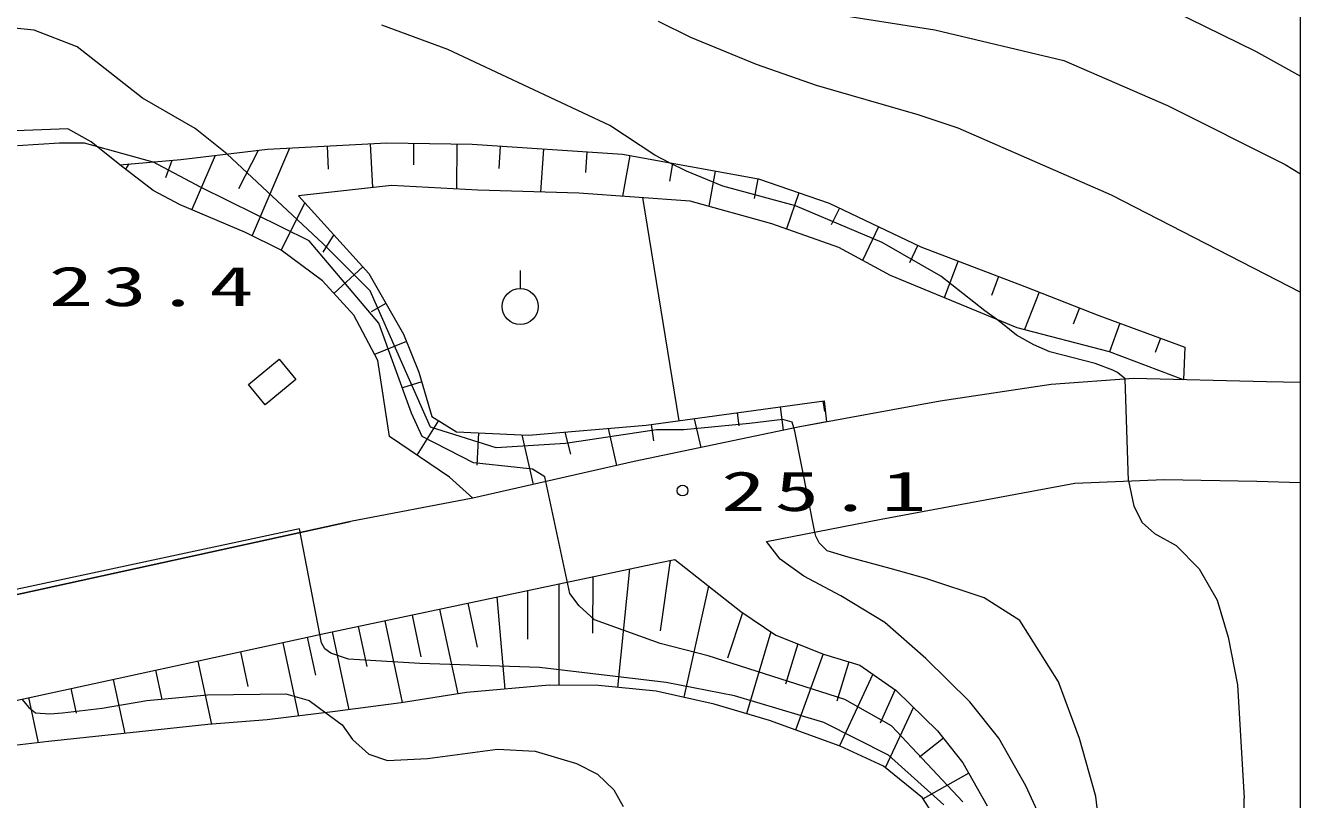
# Model space of a CAD drawing. Units: millimetres on the paper. Extents: x 20 to 1662, y 20 to 574.
# Drawn here: x 107.35 to 125, y 135.47 to 146.17 of the extents above; entities that cross this region are included whole.
import ezdxf

# ---------------------------------------------------------------- set-up
doc = ezdxf.new("R2010")
doc.units = ezdxf.units.MM
doc.layers.add('D-SUV', color=8, linetype='Continuous', lineweight=13)
doc.layers.add('D-TTL-LINE', color=7, linetype='Continuous', lineweight=13)
doc.styles.add('ＭＳ ゴシック', font='')
doc.styles.get('ＭＳ ゴシック').set_extended_font_data('MS Gothic')

msp = doc.modelspace()

# ---------------------------------------------------------------- linework, layer by layer
at = {"layer": 'D-SUV'}
for p, q in [((118.465, 146.345), (119.939, 146.113)), ((122.995, 146.495), (124.379, 145.819)), ((107.471, 146.109), (106.895, 146.167)), ((113.197, 145.839), (112.281, 146.177)), ((116.107, 146.231), (116.557, 146.009)), ((108.067, 145.879), (107.471, 146.109)), ((116.557, 146.009), (117.465, 145.637)), ((119.939, 146.113), (121.725, 145.687)), ((108.969, 145.169), (108.067, 145.879)), ((115.437, 144.791), (113.197, 145.839)), ((124.379, 145.819), (125, 145.472)), ((117.465, 145.637), (118.297, 145.349)), ((121.725, 145.687), (123.159, 145.065)), ((118.297, 145.349), (119.701, 144.941)), ((109.699, 144.747), (108.969, 145.169)), ((119.701, 144.941), (120.257, 144.755)), ((123.159, 145.065), (124.789, 144.251)), ((107.937, 144.743), (107.093, 144.711)), ((108.257, 144.561), (107.937, 144.743)), ((110.139, 144.395), (109.699, 144.747)), ((116.063, 144.377), (115.437, 144.791)), ((120.257, 144.755), (122.377, 143.829)), ((108.655, 144.247), (108.257, 144.561)), ((107.239, 144.511), (107.819, 144.547)), ((107.819, 144.547), (108.163, 144.547)), ((108.163, 144.547), (109.115, 144.285)), ((109.499, 144.317), (110.699, 144.461)), ((111.467, 143.155), (110.139, 144.395)), ((110.569, 144.445), (110.299, 143.913)), ((111.005, 144.477), (110.489, 143.269)), ((110.699, 144.461), (112.351, 144.547)), ((111.525, 144.505), (111.541, 144.185)), ((112.123, 144.535), (112.155, 143.933)), ((112.351, 144.547), (113.535, 144.529)), ((112.723, 144.541), (112.719, 144.243)), ((113.323, 144.533), (113.315, 143.911)), ((113.535, 144.529), (115.613, 144.391)), ((113.923, 144.505), (113.903, 144.195)), ((114.521, 144.465), (114.481, 143.869)), ((115.119, 144.425), (115.101, 144.137)), ((115.613, 144.391), (117.495, 144.051)), ((108.655, 144.247), (109.499, 144.317)), ((109.117, 143.891), (108.655, 144.247)), ((108.781, 144.257), (108.735, 144.185)), ((109.783, 143.931), (109.115, 144.285)), ((109.377, 144.307), (109.289, 144.063)), ((109.975, 144.375), (109.653, 143.625)), ((115.717, 144.373), (115.615, 143.811)), ((116.267, 144.273), (116.063, 144.377)), ((116.307, 144.265), (116.263, 144.017)), ((116.499, 144.155), (116.267, 144.273)), ((124.789, 144.251), (125, 144.12)), ((117.003, 143.951), (116.499, 144.155)), ((116.899, 144.159), (116.809, 143.671)), ((117.489, 144.053), (117.439, 143.781)), ((117.495, 144.051), (118.477, 143.713)), ((109.493, 143.693), (109.117, 143.891)), ((111.275, 143.193), (109.783, 143.931)), ((112.415, 143.961), (111.131, 143.817)), ((113.611, 143.895), (112.415, 143.961)), ((115.009, 143.855), (113.611, 143.895)), ((116.553, 143.743), (115.009, 143.855)), ((118.009, 143.679), (117.003, 143.951)), ((118.055, 143.857), (117.883, 143.359)), ((110.395, 143.309), (109.493, 143.693)), ((111.215, 143.725), (110.889, 143.063)), ((111.131, 143.817), (112.105, 142.743)), ((116.399, 140.705), (115.895, 143.791)), ((117.683, 143.429), (116.553, 143.743)), ((119.207, 143.169), (118.009, 143.679)), ((118.477, 143.713), (119.745, 143.111)), ((122.377, 143.829), (125, 142.483)), ((118.617, 143.647), (118.505, 143.413)), ((118.607, 143.103), (117.683, 143.429)), ((119.159, 143.389), (118.937, 142.923)), ((110.887, 143.065), (110.395, 143.309)), ((112.241, 142.055), (111.275, 143.193)), ((111.619, 143.279), (111.465, 143.035)), ((112.119, 142.503), (111.467, 143.155)), ((120.023, 142.705), (119.207, 143.169)), ((111.461, 142.639), (110.887, 143.065)), ((119.323, 142.713), (118.607, 143.103)), ((119.701, 143.133), (119.587, 142.891)), ((119.745, 143.111), (121.185, 142.561)), ((112.021, 142.835), (111.617, 142.467)), ((120.261, 142.915), (120.065, 142.407)), ((111.893, 142.165), (111.461, 142.639)), ((112.105, 142.743), (112.581, 141.903)), ((114.197, 142.785), (114.197, 142.535)), ((121.079, 141.991), (119.323, 142.713)), ((120.631, 142.227), (120.023, 142.705)), ((120.821, 142.701), (120.721, 142.439)), ((112.649, 141.313), (112.119, 142.503)), ((121.381, 142.485), (121.177, 141.965)), ((121.185, 142.561), (122.207, 142.161)), ((112.339, 142.329), (112.135, 142.213)), ((121.939, 142.267), (121.851, 142.039)), ((112.227, 141.539), (111.893, 142.165)), ((120.791, 142.109), (120.631, 142.227)), ((120.875, 142.047), (120.791, 142.109)), ((122.207, 142.161), (123.397, 141.721)), ((112.693, 140.809), (112.241, 142.055)), ((121.067, 141.891), (120.875, 142.047)), ((122.355, 141.659), (121.079, 141.991)), ((122.499, 142.053), (122.355, 141.659)), ((112.623, 141.801), (112.183, 141.623)), ((112.581, 141.903), (112.793, 141.377)), ((121.309, 141.755), (121.067, 141.891)), ((121.531, 141.657), (121.309, 141.755)), ((123.063, 141.845), (122.989, 141.647)), ((110.437, 141.205), (110.863, 141.557)), ((110.863, 141.557), (111.093, 141.277)), ((122.159, 141.499), (121.531, 141.657)), ((123.379, 141.273), (122.355, 141.659)), ((123.397, 141.721), (123.379, 141.273)), ((112.387, 140.487), (112.227, 141.539)), ((112.793, 141.377), (112.977, 140.765)), ((122.401, 141.403), (122.159, 141.499)), ((122.467, 141.371), (122.401, 141.403)), ((110.667, 140.927), (110.437, 141.205)), ((111.093, 141.277), (110.667, 140.927)), ((112.835, 141.241), (112.567, 141.159)), ((112.955, 140.617), (112.649, 141.313)), ((121.547, 141.205), (120.013, 140.977)), ((122.687, 141.291), (121.547, 141.205)), ((122.573, 141.283), (122.467, 141.371)), ((122.619, 139.875), (122.573, 141.283)), ((124.531, 141.245), (122.687, 141.291)), ((125, 141.233), (124.531, 141.245)), ((115.943, 140.643), (118.407, 140.981)), ((117.795, 140.897), (117.839, 140.575)), ((120.013, 140.977), (118.045, 140.617)), ((118.389, 140.979), (118.409, 140.833)), ((118.407, 140.981), (118.439, 140.689)), ((112.843, 140.487), (112.693, 140.809)), ((113.065, 140.709), (112.765, 140.231)), ((112.977, 140.765), (113.315, 140.553)), ((116.607, 140.733), (116.699, 140.335)), ((117.201, 140.815), (117.225, 140.633)), ((117.835, 140.721), (117.373, 140.665)), ((117.963, 140.687), (117.835, 140.721)), ((117.987, 140.605), (117.963, 140.687)), ((118.439, 140.689), (118.045, 140.617)), ((113.865, 140.329), (112.955, 140.617)), ((113.315, 140.553), (114.315, 140.505)), ((113.619, 140.539), (113.597, 140.089)), ((114.219, 140.509), (114.377, 139.823)), ((114.315, 140.505), (115.943, 140.643)), ((114.817, 140.547), (114.895, 140.243)), ((116.083, 140.581), (114.825, 140.391)), ((115.415, 140.597), (115.533, 140.085)), ((118.045, 140.617), (115.777, 140.141)), ((118.045, 140.617), (115.777, 140.141)), ((116.011, 140.653), (116.043, 140.427)), ((116.465, 140.581), (116.083, 140.581)), ((117.373, 140.665), (116.465, 140.581)), ((117.999, 140.561), (117.987, 140.605)), ((118.279, 139.165), (117.999, 140.561)), ((113.221, 139.923), (112.387, 140.487)), ((113.553, 140.121), (112.843, 140.487)), ((114.825, 140.391), (113.865, 140.329)), ((115.777, 140.141), (113.543, 139.633)), ((115.777, 140.141), (113.543, 139.633)), ((114.155, 140.057), (113.553, 140.121)), ((114.369, 140.035), (114.155, 140.057)), ((114.541, 139.929), (114.369, 140.035)), ((113.543, 139.633), (113.221, 139.923)), ((114.885, 138.317), (114.541, 139.929)), ((119.193, 139.343), (121.877, 139.841)), ((121.877, 139.841), (123.111, 139.893)), ((122.619, 139.875), (122.693, 139.523)), ((123.111, 139.893), (124.395, 139.871)), ((124.395, 139.871), (125, 139.851)), ((113.543, 139.633), (111.847, 139.311)), ((122.693, 139.523), (122.807, 139.297)), ((105.741, 137.975), (111.847, 139.311)), ((111.847, 139.311), (105.741, 137.975)), ((117.607, 139.033), (119.193, 139.343)), ((122.807, 139.297), (122.977, 139.147)), ((111.141, 139.211), (105.861, 138.077)), ((111.447, 137.633), (111.141, 139.211)), ((118.291, 139.107), (118.279, 139.165)), ((118.335, 139.017), (118.291, 139.107)), ((122.977, 139.147), (123.279, 138.977)), ((117.795, 138.791), (117.607, 139.033)), ((118.447, 138.905), (118.335, 139.017)), ((123.279, 138.977), (123.599, 138.655)), ((111.509, 137.765), (116.111, 138.739)), ((111.509, 137.765), (116.111, 138.739)), ((116.111, 138.739), (116.337, 138.785)), ((116.111, 138.739), (116.337, 138.785)), ((116.275, 138.773), (116.137, 137.797)), ((116.337, 138.785), (117.251, 138.065)), ((116.337, 138.785), (117.251, 138.065)), ((118.125, 138.555), (117.795, 138.791)), ((118.739, 138.817), (118.447, 138.905)), ((119.321, 138.659), (118.739, 138.817)), ((115.711, 138.655), (115.547, 137.017)), ((118.637, 138.281), (118.125, 138.555)), ((119.813, 138.525), (119.321, 138.659)), ((123.599, 138.655), (123.845, 138.221)), ((114.735, 138.449), (114.731, 137.045)), ((115.203, 138.547), (115.197, 137.767)), ((116.803, 138.417), (116.463, 136.879)), ((120.619, 138.257), (119.813, 138.525)), ((113.877, 138.267), (113.985, 136.991)), ((114.297, 138.355), (114.299, 137.685)), ((115.015, 138.145), (114.885, 138.317)), ((119.245, 137.913), (118.637, 138.281)), ((121.113, 137.943), (120.619, 138.257)), ((123.845, 138.221), (123.997, 137.711)), ((113.083, 138.099), (113.333, 136.927)), ((113.473, 138.181), (113.603, 137.575)), ((115.229, 137.953), (115.015, 138.145)), ((117.275, 138.047), (117.067, 137.421)), ((117.251, 138.065), (117.739, 137.741)), ((117.251, 138.065), (117.739, 137.741)), ((111.957, 137.859), (112.073, 137.307)), ((112.325, 137.937), (112.563, 136.807)), ((112.701, 138.017), (112.823, 137.441)), ((116.135, 137.623), (115.229, 137.953)), ((119.815, 137.415), (119.245, 137.913)), ((121.649, 137.093), (121.113, 137.943)), ((106.739, 136.733), (111.509, 137.765)), ((106.739, 136.733), (111.509, 137.765)), ((111.249, 137.709), (111.363, 137.185)), ((111.597, 137.783), (111.827, 136.707)), ((117.667, 137.787), (117.329, 136.653)), ((117.739, 137.741), (118.397, 137.477)), ((117.739, 137.741), (118.397, 137.477)), ((123.997, 137.711), (124.129, 137.051)), ((110.325, 137.509), (110.427, 137.031)), ((110.911, 137.635), (111.131, 136.619)), ((111.495, 137.549), (111.447, 137.633)), ((111.579, 137.489), (111.495, 137.549)), ((116.801, 137.451), (116.135, 137.623)), ((118.041, 137.619), (117.873, 137.063)), ((109.737, 137.381), (109.927, 136.505)), ((111.821, 137.405), (111.579, 137.489)), ((112.811, 137.347), (111.821, 137.405)), ((114.467, 137.291), (112.811, 137.347)), ((118.693, 136.849), (116.801, 137.451)), ((118.391, 137.479), (118.009, 136.427)), ((118.397, 137.477), (118.899, 137.323)), ((118.397, 137.477), (118.899, 137.323)), ((118.747, 137.369), (118.581, 136.825)), ((118.899, 137.323), (119.405, 136.975)), ((118.899, 137.323), (119.405, 136.975)), ((120.423, 136.815), (119.815, 137.415)), ((109.151, 137.255), (109.239, 136.849)), ((116.221, 137.083), (114.467, 137.291)), ((119.081, 137.199), (118.619, 136.209)), ((107.979, 137.001), (108.053, 136.659)), ((108.565, 137.127), (108.727, 136.379)), ((114.603, 137.045), (113.455, 136.947)), ((115.283, 137.043), (114.603, 137.045)), ((116.081, 136.963), (115.283, 137.043)), ((117.163, 136.901), (116.221, 137.083)), ((119.391, 136.987), (119.181, 136.523)), ((119.405, 136.975), (119.975, 136.415)), ((119.405, 136.975), (119.975, 136.415)), ((121.941, 136.311), (121.649, 137.093)), ((124.129, 137.051), (124.221, 135.483)), ((107.301, 136.855), (107.395, 136.739)), ((107.393, 136.875), (107.527, 136.251)), ((108.413, 136.729), (109.031, 136.835)), ((109.031, 136.835), (109.871, 136.913)), ((109.871, 136.913), (110.953, 136.929)), ((110.953, 136.929), (111.279, 136.837)), ((111.279, 136.837), (111.507, 136.665)), ((112.549, 136.803), (111.635, 136.681)), ((113.455, 136.947), (112.549, 136.803)), ((116.885, 136.785), (116.081, 136.963)), ((118.401, 136.531), (117.163, 136.901)), ((119.337, 136.485), (118.693, 136.849)), ((120.825, 136.313), (120.423, 136.815)), ((107.395, 136.739), (107.489, 136.663)), ((107.489, 136.663), (107.689, 136.653)), ((107.689, 136.653), (107.861, 136.663)), ((107.861, 136.663), (108.413, 136.729)), ((111.635, 136.681), (110.695, 136.567)), ((111.507, 136.665), (111.733, 136.497)), ((117.649, 136.559), (116.885, 136.785)), ((119.641, 136.743), (119.253, 135.913)), ((109.875, 136.501), (108.929, 136.401)), ((110.695, 136.567), (109.875, 136.501)), ((111.733, 136.497), (111.879, 136.295)), ((118.627, 136.205), (117.649, 136.559)), ((119.297, 136.077), (118.401, 136.531)), ((120.325, 135.435), (119.337, 136.485)), ((107.669, 136.267), (106.829, 136.169)), ((108.929, 136.401), (107.669, 136.267)), ((111.879, 136.295), (112.103, 136.095)), ((120.057, 136.313), (119.727, 136.051)), ((119.975, 136.415), (120.325, 135.975)), ((119.975, 136.415), (120.325, 135.975)), ((121.199, 135.653), (120.825, 136.313)), ((122.165, 135.507), (121.941, 136.311)), ((112.103, 136.095), (112.359, 136.007)), ((112.917, 136.035), (113.885, 136.163)), ((113.885, 136.163), (114.405, 136.133)), ((114.405, 136.133), (114.979, 135.963)), ((119.227, 135.925), (118.627, 136.205)), ((112.359, 136.007), (112.917, 136.035)), ((114.979, 135.963), (115.269, 135.815)), ((119.765, 135.491), (119.227, 135.925)), ((120.061, 135.391), (119.297, 136.077)), ((120.325, 135.975), (120.663, 135.379)), ((120.325, 135.975), (120.663, 135.379)), ((115.269, 135.815), (115.495, 135.601)), ((120.409, 135.829), (119.777, 135.473)), ((115.495, 135.601), (115.625, 135.367)), ((121.559, 134.871), (121.199, 135.653)), ((120.183, 134.847), (119.765, 135.491)), ((122.261, 134.733), (122.165, 135.507)), ((124.221, 134.629), (124.221, 135.483))]:
    msp.add_line(p, q, dxfattribs=at)
for centre, radius in [((114.197, 142.285), 0.25), ((116.445, 139.739), 0.075)]:
    msp.add_circle(centre, radius, dxfattribs=at)
at = {"layer": 'D-TTL-LINE'}
msp.add_line((125, 106), (125, 206), dxfattribs=at)

# ---------------------------------------------------------------- texts
at = {"layer": 'D-SUV', "char_height": 0.5499, "attachment_point": 7, "style": 'ＭＳ ゴシック'}
for s, insert in [('\\T1.2;\\W1.65;23.4', (107.671, 142.281)), ('\\T1.2;\\W1.65;25.1', (116.979, 139.447))]:
    msp.add_mtext(s, dxfattribs=dict(at, insert=insert))

doc.saveas('drawing.dxf')
